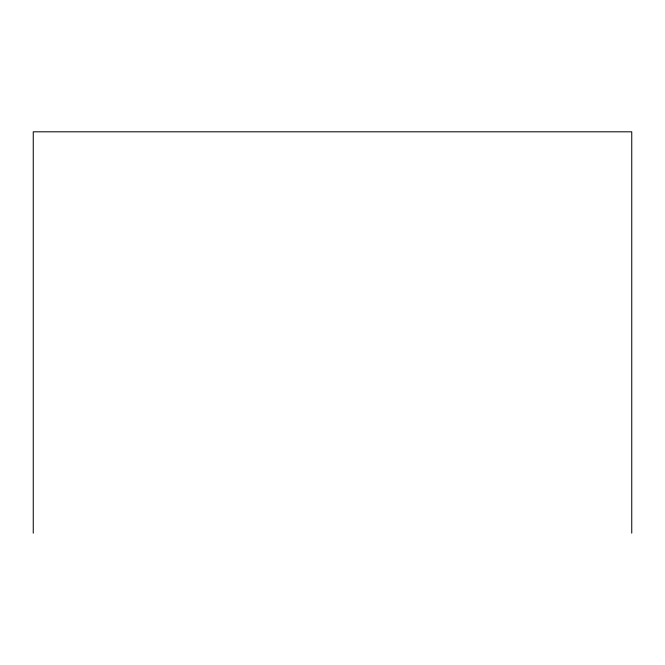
<?xml version="1.0" encoding="UTF-8"?>
<svg xmlns="http://www.w3.org/2000/svg" width="665" height="665" viewBox="0 0 665 665"><rect width="100%" height="100%" fill="white"/><g stroke="black" fill="none" stroke-linecap="round" stroke-linejoin="round"><path stroke-width="1" d="M631.75 533.189L631.75 131.811L33.25 131.811L33.25 533.189"/></g></svg>
